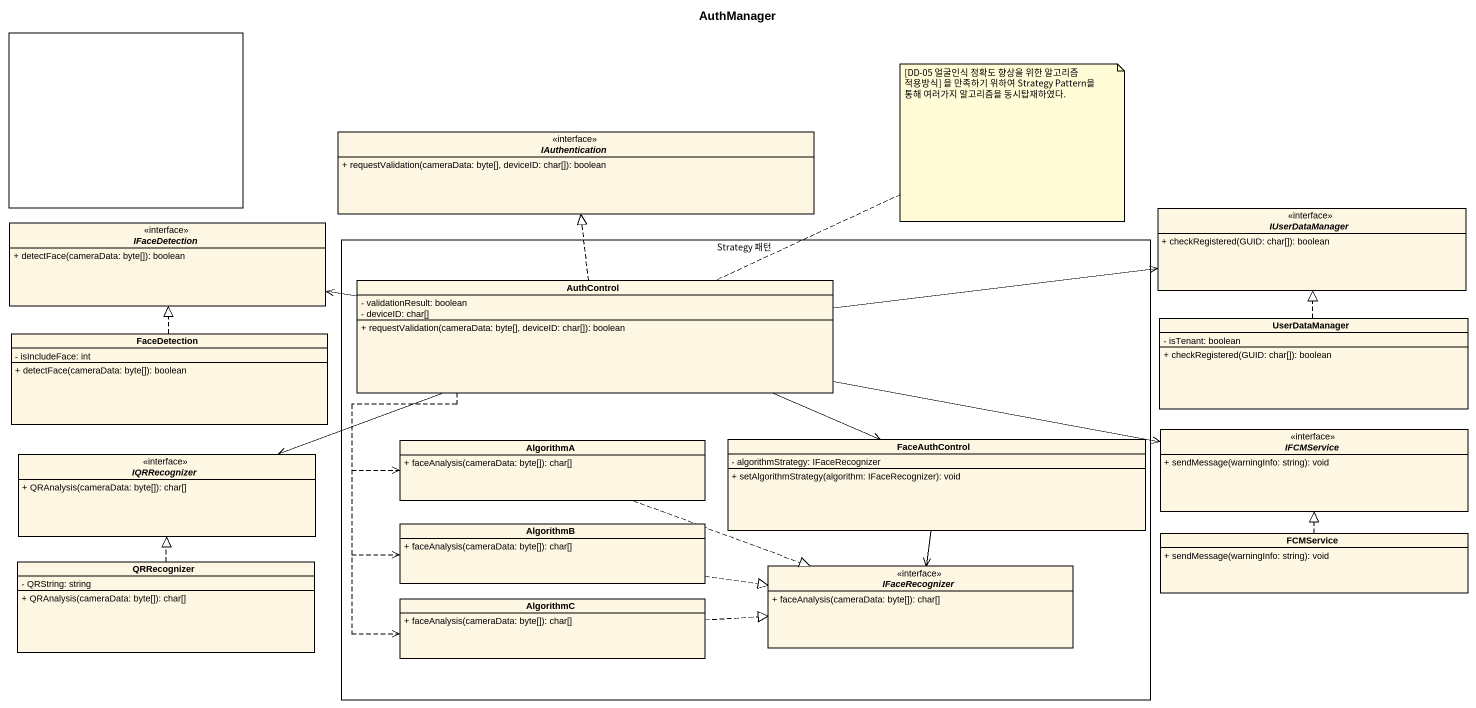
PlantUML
@startuml
title AuthManager
allowmixing
hide circle
hide empty members
skinparam classAttributeIconSize 0
rectangle " " as rectangle1
interface IAuthentication {
  + requestValidation(cameraData: byte[], deviceID: char[]): boolean
}
interface IFaceDetection {
  + detectFace(cameraData: byte[]): boolean
}
interface IUserDataManager {
  + checkRegistered(GUID: char[]): boolean
}
rectangle "Strategy 패턴" as Strategy_패턴 {
  class AuthControl {
    - validationResult: boolean
    - deviceID: char[]
    + requestValidation(cameraData: byte[], deviceID: char[]): boolean
  }
  class AlgorithmA {
    + faceAnalysis(cameraData: byte[]): char[]
  }
  class FaceAuthControl {
    - algorithmStrategy: IFaceRecognizer
    + setAlgorithmStrategy(algorithm: IFaceRecognizer): void
  }
  class AlgorithmB {
    + faceAnalysis(cameraData: byte[]): char[]
  }
  interface IFaceRecognizer {
    + faceAnalysis(cameraData: byte[]): char[]
  }
  class AlgorithmC {
    + faceAnalysis(cameraData: byte[]): char[]
  }
}
class FaceDetection {
  - isIncludeFace: int
  + detectFace(cameraData: byte[]): boolean
}
class UserDataManager {
  - isTenant: boolean
  + checkRegistered(GUID: char[]): boolean
}
interface IFCMService {
  + sendMessage(warningInfo: string): void
}
interface IQRRecognizer {
  + QRAnalysis(cameraData: byte[]): char[]
}
class FCMService {
  + sendMessage(warningInfo: string): void
}
class QRRecognizer {
  - QRString: string
  + QRAnalysis(cameraData: byte[]): char[]
}
AuthControl .up.|> IAuthentication
AuthControl -left-> IFaceDetection
AuthControl -right-> IUserDataManager
AuthControl -right-> IFCMService
AuthControl -left-> IQRRecognizer
AuthControl ..> AlgorithmA
AuthControl -right-> FaceAuthControl
AuthControl ..> AlgorithmB
AuthControl ..> AlgorithmC
FaceDetection .up.|> IFaceDetection
UserDataManager .up.|> IUserDataManager
AlgorithmA .right.|> IFaceRecognizer
FaceAuthControl --> IFaceRecognizer
AlgorithmB .right.|> IFaceRecognizer
FCMService .up.|> IFCMService
QRRecognizer .up.|> IQRRecognizer
AlgorithmC .right.|> IFaceRecognizer
note right of AuthControl : [DD-05 얼굴인식 정확도 향상을 위한 알고리즘 적용방식] 을 만족하기 위하여 Strategy Pattern을 통해 여러가지 알고리즘을 동시탑재하였다.
@enduml
